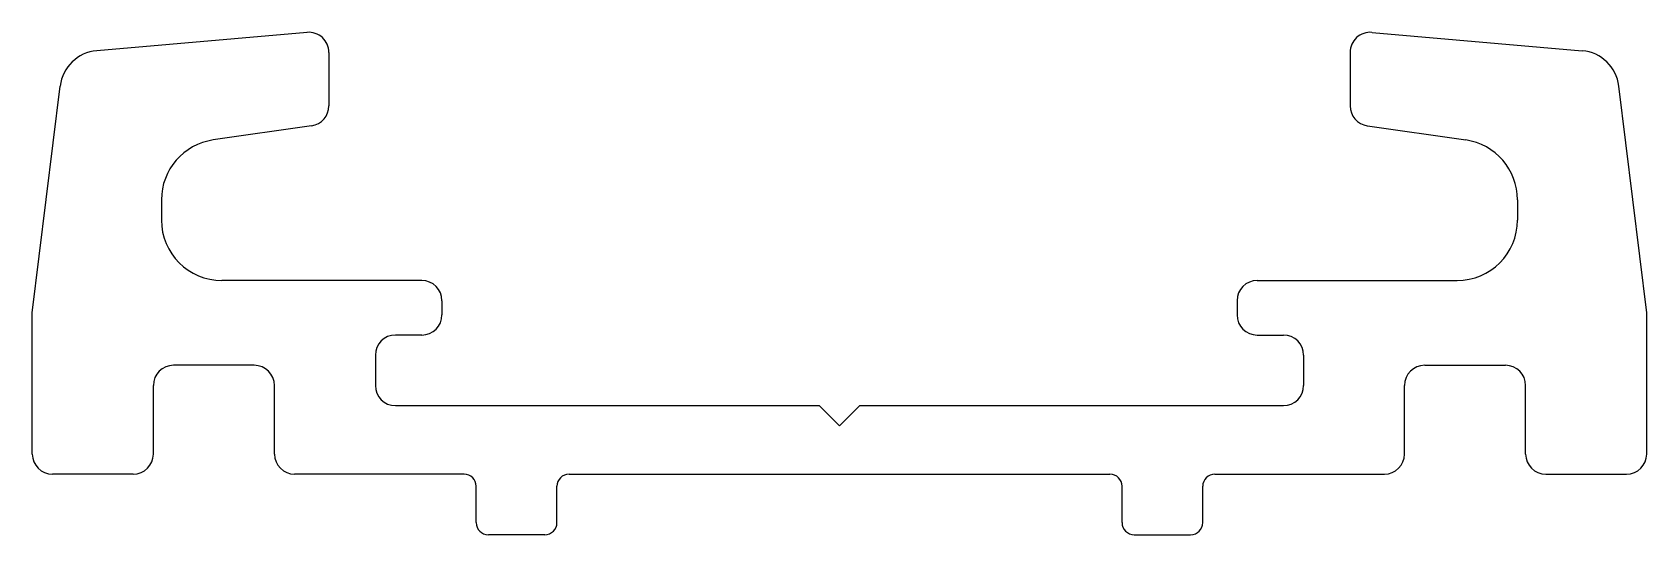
# Model space of a CAD drawing. Extents: x 420.1 to 460.1, y 200.7 to 213.2.
import ezdxf

# ---------------------------------------------------------------- set-up
doc = ezdxf.new("R2010")
doc.units = 0
doc.layers.get('0').update_dxf_attribs({"linetype": 'CONTINUOUS'})

msp = doc.modelspace()

# ---------------------------------------------------------------- linework, layer by layer
for p, q in [((426.9, 213.192), (421.689, 212.736)), ((453.287, 213.192), (458.498, 212.736)), ((427.443, 212.694), (427.443, 211.372)), ((452.743, 212.694), (452.743, 211.372)), ((420.093, 206.24), (420.784, 211.862)), ((460.093, 206.24), (459.403, 211.862)), ((427.015, 210.878), (424.578, 210.524)), ((453.172, 210.878), (455.609, 210.524)), ((423.293, 209.04), (423.293, 208.54)), ((456.893, 209.04), (456.893, 208.54)), ((429.743, 207.04), (424.793, 207.04)), ((450.443, 207.04), (455.393, 207.04)), ((430.243, 206.54), (430.243, 206.19)), ((449.943, 206.54), (449.943, 206.19)), ((420.093, 202.74), (420.093, 206.24)), ((460.093, 202.74), (460.093, 206.24)), ((429.743, 205.69), (429.093, 205.69)), ((450.443, 205.69), (451.093, 205.69)), ((425.593, 204.94), (423.593, 204.94)), ((428.593, 205.19), (428.593, 204.44)), ((451.593, 205.19), (451.593, 204.44)), ((454.593, 204.94), (456.593, 204.94)), ((423.093, 202.74), (423.093, 204.44)), ((426.093, 202.74), (426.093, 204.44)), ((454.093, 202.74), (454.093, 204.44)), ((457.093, 202.74), (457.093, 204.44)), ((429.093, 203.94), (439.593, 203.94)), ((439.593, 203.94), (440.093, 203.44)), ((440.093, 203.44), (440.593, 203.94)), ((440.593, 203.94), (451.093, 203.94)), ((422.593, 202.24), (420.593, 202.24)), ((430.793, 202.24), (426.593, 202.24)), ((433.393, 202.24), (446.793, 202.24)), ((449.393, 202.24), (453.593, 202.24)), ((457.593, 202.24), (459.593, 202.24)), ((431.093, 201.04), (431.093, 201.94)), ((433.093, 201.04), (433.093, 201.94)), ((447.093, 201.04), (447.093, 201.94)), ((449.093, 201.04), (449.093, 201.94)), ((432.793, 200.74), (431.393, 200.74)), ((447.393, 200.74), (448.793, 200.74))]:
    msp.add_line(p, q)
for centre, radius, start, end in [((426.943, 212.694), 0.5, 0, 95), ((453.243, 212.694), 0.5, 85, 180), ((421.776, 211.74), 1, 95, 173), ((458.41, 211.74), 1, 7, 85), ((426.943, 211.372), 0.5, 278.2516, 0), ((453.243, 211.372), 0.5, 180, 261.7484), ((424.793, 209.04), 1.5, 98.2516, 180), ((455.393, 209.04), 1.5, 0, 81.7484), ((424.793, 208.54), 1.5, 180, 270), ((455.393, 208.54), 1.5, 270, 0), ((429.743, 206.54), 0.5, 0, 90), ((450.443, 206.54), 0.5, 90, 180), ((429.743, 206.19), 0.5, 270, 0), ((450.443, 206.19), 0.5, 180, 270), ((429.093, 205.19), 0.5, 90, 180), ((451.093, 205.19), 0.5, 0, 90), ((423.593, 204.44), 0.5, 90, 180), ((425.593, 204.44), 0.5, 0, 90), ((454.593, 204.44), 0.5, 90, 180), ((456.593, 204.44), 0.5, 0, 90), ((429.093, 204.44), 0.5, 180, 270), ((451.093, 204.44), 0.5, 270, 0), ((420.593, 202.74), 0.5, 180, 270), ((422.593, 202.74), 0.5, 270, 0), ((426.593, 202.74), 0.5, 180, 270), ((453.593, 202.74), 0.5, 270, 0), ((457.593, 202.74), 0.5, 180, 270), ((459.593, 202.74), 0.5, 270, 0), ((430.793, 201.94), 0.3, 0, 90), ((433.393, 201.94), 0.3, 90, 180), ((446.793, 201.94), 0.3, 0, 90), ((449.393, 201.94), 0.3, 90, 180), ((431.393, 201.04), 0.3, 180, 270), ((432.793, 201.04), 0.3, 270, 0), ((447.393, 201.04), 0.3, 180, 270), ((448.793, 201.04), 0.3, 270, 0)]:
    msp.add_arc(centre, radius, start, end)

doc.saveas('drawing.dxf')
